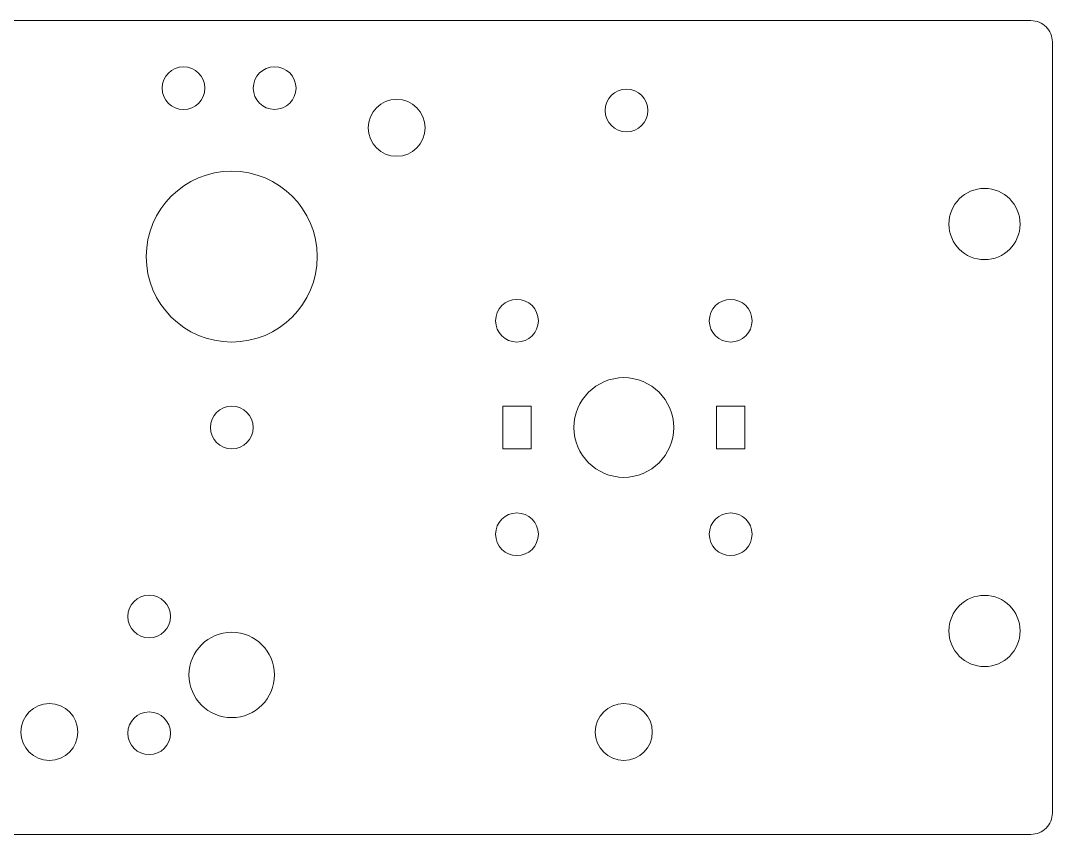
# Model space of a CAD drawing. Header units: millimetres. Extents: x -104 to 90, y -60 to 124.
# Drawn here: x -30.3 to 42.1, y -59.7 to -2.5 of the extents above; entities that cross this region are included whole.
import ezdxf

# ---------------------------------------------------------------- set-up
doc = ezdxf.new("R2010")
doc.units = ezdxf.units.MM
doc.header["$MEASUREMENT"] = 0
doc.layers.add('Cut', color=7, linetype='Continuous')
doc.layers.add('LED', color=7, linetype='Continuous')

msp = doc.modelspace()

# ---------------------------------------------------------------- linework, layer by layer
at = {"layer": 'Cut', "color": 250, "lineweight": 9}
for points in [[(3.5504, -32.6133), (5.5504, -32.6133), (5.5504, -29.6133), (3.5504, -29.6133), (3.5504, -32.6133)], [(18.5504, -32.6133), (20.5504, -32.6133), (20.5504, -29.6133), (18.5504, -29.6133), (18.5504, -32.6133)]]:
    msp.add_lwpolyline(points, close=True, dxfattribs=at)
for centre, major_axis in [((-3.8942, -10.068), (0, 2)), ((-15.471, -19.1133), (0, 6)), ((37.3683, -16.8258), (0, 2.5)), ((37.3683, -45.4008), (0, 2.5)), ((-15.471, -48.4893), (0, 3)), ((-28.2693, -52.5008), (0, 2)), ((12.0504, -52.5008), (0, 2))]:
    msp.add_ellipse(centre, major_axis=major_axis, ratio=1, dxfattribs=at)
for points, knots in [([(-102.4192, -59.6883), (-102.8172, -59.688), (-103.1989, -59.5296), (-103.4802, -59.248), (-103.4802, -59.248), (-103.7615, -58.9663), (-103.9194, -58.5863), (-103.9192, -58.1883), (-103.9192, -58.1883), (-103.9192, -58.1883), (-103.9192, -4.0383), (-103.9192, -4.0383), (-103.9192, -4.0383), (-103.9189, -3.6402), (-103.7605, -3.2585), (-103.4789, -2.9772), (-103.4789, -2.9772), (-103.1972, -2.6959), (-102.8172, -2.538), (-102.4192, -2.5383), (-102.4192, -2.5383), (-102.4192, -2.5383), (40.6308, -2.5383), (40.6308, -2.5383), (40.6308, -2.5383), (41.0289, -2.5385), (41.4106, -2.6969), (41.6919, -2.9786), (41.6919, -2.9786), (41.9732, -3.2602), (42.1311, -3.6402), (42.1308, -4.0383), (42.1308, -4.0383), (42.1308, -4.0383), (42.1308, -58.1883), (42.1308, -58.1883), (42.1308, -58.1883), (42.1306, -58.5863), (41.9722, -58.968), (41.6905, -59.2493), (41.6905, -59.2493), (41.4089, -59.5306), (41.0289, -59.6885), (40.6308, -59.6883), (40.6308, -59.6883), (40.6308, -59.6883), (-102.4192, -59.6883), (-102.4192, -59.6883)], [0, 0, 0, 0, 0.0769231, 0.0769231, 0.0769231, 0.0769231, 0.1538462, 0.1538462, 0.1538462, 0.1538462, 0.2307692, 0.2307692, 0.2307692, 0.2307692, 0.3076923, 0.3076923, 0.3076923, 0.3076923, 0.3846154, 0.3846154, 0.3846154, 0.3846154, 0.4615385, 0.4615385, 0.4615385, 0.4615385, 0.5384615, 0.5384615, 0.5384615, 0.5384615, 0.6153846, 0.6153846, 0.6153846, 0.6153846, 0.6923077, 0.6923077, 0.6923077, 0.6923077, 0.7692308, 0.7692308, 0.7692308, 0.7692308, 0.8461538, 0.8461538, 0.8461538, 0.8461538, 1, 1, 1, 1]), ([(12.0504, -27.6133), (10.1174, -27.6133), (8.5504, -29.1803), (8.5504, -31.1133), (8.5504, -31.1133), (8.5504, -33.0463), (10.1174, -34.6133), (12.0504, -34.6133), (12.0504, -34.6133), (13.9834, -34.6133), (15.5504, -33.0463), (15.5504, -31.1133), (15.5504, -31.1133), (15.5504, -29.1803), (13.9834, -27.6133), (12.0504, -27.6133)], [0, 0, 0, 0, 0.2, 0.2, 0.2, 0.2, 0.4, 0.4, 0.4, 0.4, 0.6, 0.6, 0.6, 0.6, 1, 1, 1, 1])]:
    msp.add_open_spline(points, degree=3, knots=knots, dxfattribs=at)
at = {"layer": 'LED', "color": 114, "lineweight": 9}
for centre in [(-18.8582, -7.2877), (-12.4598, -7.2735), (12.2346, -8.8451), (4.5504, -23.6133), (19.5504, -23.6133), (-15.471, -31.1133), (4.5504, -38.6133), (19.5504, -38.6133), (-21.2646, -44.3887), (-21.2646, -52.5899)]:
    msp.add_ellipse(centre, major_axis=(0, 1.5), ratio=1, dxfattribs=at)

doc.saveas('drawing.dxf')
